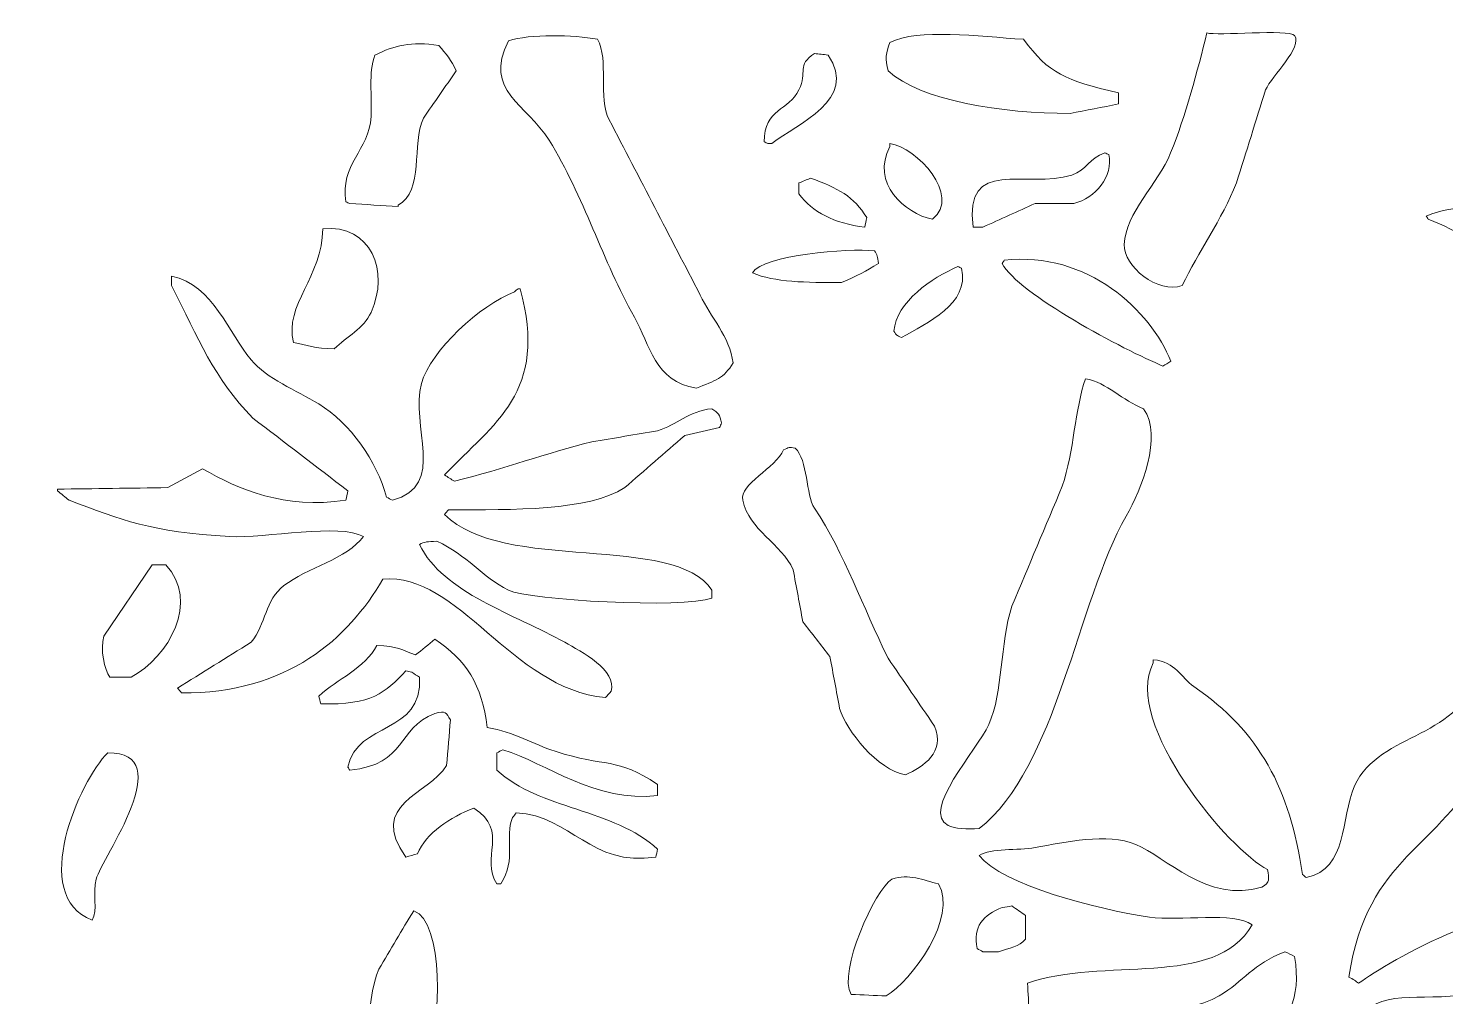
# Model space of a CAD drawing. Header units: millimetres. Extents: x -1207 to 1200, y -591 to 590.
# Drawn here: x -1180 to -395, y 51 to 587 of the extents above; entities that cross this region are included whole.
import ezdxf

# ---------------------------------------------------------------- set-up
doc = ezdxf.new("R2010")
doc.units = ezdxf.units.MM
doc.header["$MEASUREMENT"] = 0
doc.layers.add('Layer 1', color=7, linetype='Continuous')

msp = doc.modelspace()

# ---------------------------------------------------------------- linework, layer by layer
at = {"layer": 'Layer 1', "color": 250, "lineweight": 20}
for points, knots in [([(-810.2995, 388.1943), (-799.95, 392.374), (-794.9518, 393.6492), (-789.9297, 402.181), (-791.8038, 416.7418), (-802.556, 427.6185), (-808.1556, 439.7714), (-824.9506, 472.1145), (-841.7507, 504.4659), (-858.5457, 536.8079), (-864.9988, 549.1106), (-858.5596, 569.9832), (-864.9785, 581.3927), (-878.4824, 583.8419), (-902.4599, 584.4624), (-914.2961, 580.5182), (-928.561, 552.5592), (-904.1922, 545.538), (-891.7824, 525.4439), (-872.6498, 494.4637), (-862.0445, 458.3632), (-844.6075, 427.5328), (-836.0321, 412.3701), (-833.3576, 391.8102), (-810.2995, 388.1943)], [0, 0, 0, 0, 0.125, 0.125, 0.125, 0.25, 0.25, 0.25, 0.375, 0.375, 0.375, 0.5, 0.5, 0.5, 0.625, 0.625, 0.625, 0.75, 0.75, 0.75, 0.875, 0.875, 0.875, 1, 1, 1, 1]), ([(-603.3789, 540.3051), (-594.4451, 542.0532), (-585.5088, 543.8023), (-576.5763, 545.5504), (-576.5763, 547.5896), (-576.5763, 549.6299), (-576.5763, 551.6702), (-605.9432, 558.678), (-615.2315, 562.4023), (-629.1101, 581.3927), (-654.0019, 582.958), (-687.7351, 587.4433), (-703.0864, 579.6446), (-705.3164, 573.6848), (-705.9762, 570.6709), (-704.1591, 563.9088), (-686.3269, 547.2902), (-640.4474, 540.2762), (-603.3789, 540.3051)], [0, 0, 0, 0, 0.16666667, 0.16666667, 0.16666667, 0.33333333, 0.33333333, 0.33333333, 0.5, 0.5, 0.5, 0.66666667, 0.66666667, 0.66666667, 0.83333333, 0.83333333, 0.83333333, 1, 1, 1, 1]), ([(-527.5525, 584.9735), (-532.8583, 563.8221), (-539.3634, 538.9349), (-547.6652, 518.4505), (-554.5894, 501.3631), (-572.7444, 485.0863), (-573.3966, 467.7458), (-573.8461, 455.7416), (-554.7465, 440.1617), (-541.2324, 445.0167), (-532.3544, 463.4237), (-519.4165, 481.5075), (-511.2134, 501.8401), (-505.8531, 519.0307), (-500.4916, 536.2276), (-495.1313, 553.4183), (-491.5021, 561.1654), (-474.4322, 577.1603), (-479.0492, 583.4423), (-482.3112, 587.2596), (-522.1441, 583.0055), (-527.5525, 584.9735)], [0, 0, 0, 0, 0.14285714, 0.14285714, 0.14285714, 0.28571429, 0.28571429, 0.28571429, 0.42857143, 0.42857143, 0.42857143, 0.57142857, 0.57142857, 0.57142857, 0.71428571, 0.71428571, 0.71428571, 0.85714286, 0.85714286, 0.85714286, 1, 1, 1, 1]), ([(-975.4079, 488.7269), (-975.4079, 489.0191), (-975.4079, 489.3103), (-975.4079, 489.6015), (-960.9151, 497.2557), (-968.1052, 523.4933), (-961.471, 537.6825), (-955.3952, 546.4239), (-949.3183, 555.1673), (-943.2438, 563.9088), (-945.8245, 569.7116), (-948.9548, 573.501), (-952.8931, 577.8955), (-968.1989, 580.3942), (-977.6505, 577.8738), (-988.2736, 572.6503), (-992.0472, 562.3352), (-989.783, 550.5747), (-990.4174, 538.557), (-991.4102, 519.7855), (-1007.952, 512.0085), (-1004.3557, 491.3496), (-1003.6415, 491.0584), (-1002.926, 490.7672), (-1002.2118, 490.475), (-993.2781, 489.8926), (-984.3417, 489.3103), (-975.4079, 488.7269)], [0, 0, 0, 0, 0.11111111, 0.11111111, 0.11111111, 0.22222222, 0.22222222, 0.22222222, 0.33333333, 0.33333333, 0.33333333, 0.44444444, 0.44444444, 0.44444444, 0.55555556, 0.55555556, 0.55555556, 0.66666667, 0.66666667, 0.66666667, 0.77777778, 0.77777778, 0.77777778, 0.88888889, 0.88888889, 0.88888889, 1, 1, 1, 1]), ([(-768.4861, 523.6958), (-754.273, 534.8151), (-720.4652, 547.7104), (-737.3945, 572.6503), (-739.8967, 572.9425), (-742.3989, 573.2336), (-744.8999, 573.5248), (-754.9999, 566.9155), (-748.6038, 563.4844), (-753.4765, 553.4183), (-759.0876, 541.826), (-772.7244, 543.001), (-772.775, 524.5693), (-772.0609, 524.2781), (-771.3454, 523.9869), (-770.6312, 523.6958), (-769.917, 523.6958), (-769.2016, 523.6958), (-768.4861, 523.6958)], [0, 0, 0, 0, 0.16666667, 0.16666667, 0.16666667, 0.33333333, 0.33333333, 0.33333333, 0.5, 0.5, 0.5, 0.66666667, 0.66666667, 0.66666667, 0.83333333, 0.83333333, 0.83333333, 1, 1, 1, 1]), ([(-218.4842, 426.6582), (-217.7687, 426.9504), (-217.0545, 427.2416), (-216.339, 427.5328), (-217.0545, 428.6985), (-217.7687, 429.8643), (-218.4842, 431.03), (-227.4395, 434.9453), (-259.3706, 471.1511), (-260.2963, 480.859), (-259.5821, 482.316), (-258.8666, 483.7739), (-258.1524, 485.2308), (-221.6322, 493.266), (-212.2336, 449.7622), (-152.0119, 456.3818), (-151.6536, 457.5475), (-151.2965, 458.7133), (-150.9394, 459.8779), (-151.6536, 459.8779), (-152.3691, 459.8779), (-153.0833, 459.8779), (-158.9703, 464.9632), (-169.0957, 463.8367), (-176.6708, 467.7458), (-185.6032, 474.7392), (-194.5396, 481.7346), (-203.4734, 488.7269), (-221.1205, 497.963), (-237.4648, 496.2376), (-249.5758, 509.708), (-249.5758, 510.8737), (-249.5758, 512.0395), (-249.5758, 513.2052), (-248.8603, 513.2052), (-248.1461, 513.2052), (-247.4306, 513.2052), (-236.7113, 513.2052), (-225.987, 513.2052), (-215.2677, 513.2052), (-187.257, 517.7742), (-167.2329, 532.1491), (-156.2996, 550.7957), (-157.0151, 552.2525), (-157.7293, 553.7094), (-158.4448, 555.1664), (-184.5611, 555.0745), (-193.1897, 539.5028), (-210.9788, 532.4372), (-227.4166, 528.941), (-243.8584, 525.4428), (-260.2963, 521.9466), (-266.372, 518.1593), (-272.449, 514.3699), (-278.5235, 510.5826), (-287.6712, 513.546), (-290.509, 521.5739), (-298.8932, 525.4439), (-309.9709, 527.7753), (-321.0523, 530.1068), (-332.13, 532.4372), (-347.6815, 537.9881), (-364.6727, 554.0925), (-382.5201, 553.4183), (-382.5201, 550.5044), (-382.5201, 547.5896), (-382.5201, 544.6758), (-374.7437, 530.3205), (-349.0896, 506.4814), (-328.9135, 502.7147), (-320.3369, 502.4235), (-311.7589, 502.1313), (-303.1822, 501.8401), (-303.1822, 500.6754), (-303.1822, 499.5086), (-303.1822, 498.3429), (-331.4651, 478.287), (-373.8129, 497.076), (-406.1063, 483.4817), (-405.7491, 482.8993), (-405.392, 482.3169), (-405.035, 481.7336), (-387.9677, 475.5632), (-376.5051, 464.6658), (-352.4998, 462.5006), (-328.0145, 460.293), (-302.3047, 479.0469), (-277.4509, 471.243), (-254.199, 461.0251), (-253.3595, 427.9675), (-218.4842, 426.6582)], [0, 0, 0, 0, 0.03333333, 0.03333333, 0.03333333, 0.06666667, 0.06666667, 0.06666667, 0.1, 0.1, 0.1, 0.13333333, 0.13333333, 0.13333333, 0.16666667, 0.16666667, 0.16666667, 0.2, 0.2, 0.2, 0.23333333, 0.23333333, 0.23333333, 0.26666667, 0.26666667, 0.26666667, 0.3, 0.3, 0.3, 0.33333333, 0.33333333, 0.33333333, 0.36666667, 0.36666667, 0.36666667, 0.4, 0.4, 0.4, 0.43333333, 0.43333333, 0.43333333, 0.46666667, 0.46666667, 0.46666667, 0.5, 0.5, 0.5, 0.53333333, 0.53333333, 0.53333333, 0.56666667, 0.56666667, 0.56666667, 0.6, 0.6, 0.6, 0.63333333, 0.63333333, 0.63333333, 0.66666667, 0.66666667, 0.66666667, 0.7, 0.7, 0.7, 0.73333333, 0.73333333, 0.73333333, 0.76666667, 0.76666667, 0.76666667, 0.8, 0.8, 0.8, 0.83333333, 0.83333333, 0.83333333, 0.86666667, 0.86666667, 0.86666667, 0.9, 0.9, 0.9, 0.93333333, 0.93333333, 0.93333333, 0.96666667, 0.96666667, 0.96666667, 1, 1, 1, 1]), ([(-679.5002, 481.7336), (-663.37, 494.8209), (-688.4442, 521.5119), (-703.0864, 523.6958), (-703.0864, 523.1124), (-703.0864, 522.53), (-703.0864, 521.9466), (-713.926, 501.9248), (-694.9454, 484.7961), (-679.5002, 481.7336)], [0, 0, 0, 0, 0.33333333, 0.33333333, 0.33333333, 0.66666667, 0.66666667, 0.66666667, 1, 1, 1, 1]), ([(-651.6238, 477.3629), (-641.9771, 481.7336), (-632.3253, 486.1054), (-622.6774, 490.475), (-615.5304, 490.475), (-608.3808, 490.475), (-601.2337, 490.475), (-589.5052, 493.3558), (-579.2532, 505.5603), (-581.9353, 517.5759), (-582.6507, 517.8671), (-583.3661, 518.1593), (-584.0804, 518.4505), (-592.6545, 515.9053), (-594.1247, 508.7653), (-602.3063, 506.2108), (-627.6147, 498.3099), (-662.3722, 516.7117), (-656.9853, 477.3629), (-655.1986, 477.3629), (-653.4119, 477.3629), (-651.6238, 477.3629)], [0, 0, 0, 0, 0.14285714, 0.14285714, 0.14285714, 0.28571429, 0.28571429, 0.28571429, 0.42857143, 0.42857143, 0.42857143, 0.57142857, 0.57142857, 0.57142857, 0.71428571, 0.71428571, 0.71428571, 0.85714286, 0.85714286, 0.85714286, 1, 1, 1, 1]), ([(-717.0247, 477.3629), (-716.6676, 479.111), (-716.3092, 480.859), (-715.9522, 482.6082), (-723.0207, 494.3037), (-732.0126, 499.1452), (-747.0438, 504.4628), (-749.1876, 503.5882), (-751.3327, 502.7147), (-753.4765, 501.8401), (-753.4765, 499.8008), (-753.4765, 497.7605), (-753.4765, 495.7203), (-746.0737, 485.6954), (-734.0489, 479.4558), (-717.0247, 477.3629)], [0, 0, 0, 0, 0.2, 0.2, 0.2, 0.4, 0.4, 0.4, 0.6, 0.6, 0.6, 0.8, 0.8, 0.8, 1, 1, 1, 1]), ([(-1010.7885, 410.0489), (-1003.9416, 416.5528), (-994.4164, 421.3066), (-990.4174, 430.1554), (-980.1426, 452.8939), (-990.2187, 478.9912), (-1017.2213, 476.4883), (-1017.1884, 449.6548), (-1038.7941, 434.4322), (-1033.3034, 413.5461), (-1025.9044, 411.9529), (-1021.7332, 410.052), (-1010.7885, 410.0489)], [0, 0, 0, 0, 0.25, 0.25, 0.25, 0.5, 0.5, 0.5, 0.75, 0.75, 0.75, 1, 1, 1, 1]), ([(-729.8903, 446.7658), (-721.3883, 450.4013), (-716.3383, 452.9879), (-709.5193, 457.2553), (-709.751, 461.2016), (-710.2778, 461.9688), (-711.6645, 464.2497), (-726.0573, 465.6694), (-773.4386, 462.1795), (-779.2079, 452.0111), (-767.0538, 446.8639), (-749.5269, 446.5841), (-729.8903, 446.7658)], [0, 0, 0, 0, 0.25, 0.25, 0.25, 0.5, 0.5, 0.5, 0.75, 0.75, 0.75, 1, 1, 1, 1]), ([(-551.9162, 400.4329), (-550.4865, 401.3075), (-549.0569, 402.181), (-547.6285, 403.0555), (-558.4934, 430.902), (-593.5194, 464.3086), (-639.8307, 459.0044), (-640.1891, 458.4221), (-640.5462, 457.8387), (-640.9033, 457.2553), (-632.3634, 440.3455), (-573.004, 409.1237), (-551.9162, 400.4329)], [0, 0, 0, 0, 0.25, 0.25, 0.25, 0.5, 0.5, 0.5, 0.75, 0.75, 0.75, 1, 1, 1, 1]), ([(-696.6537, 416.1687), (-682.6394, 424.6624), (-658.8607, 434.3888), (-663.4182, 454.6337), (-664.1324, 454.9249), (-664.8478, 455.2161), (-665.5621, 455.5072), (-679.7066, 449.2294), (-699.5788, 436.1999), (-700.9426, 419.6659), (-699.1926, 417.4305), (-699.6219, 417.5461), (-696.6537, 416.1687)], [0, 0, 0, 0, 0.25, 0.25, 0.25, 0.5, 0.5, 0.5, 0.75, 0.75, 0.75, 1, 1, 1, 1]), ([(-860.6896, 216.8516), (-859.6183, 218.0162), (-858.5457, 219.183), (-857.4731, 220.3487), (-853.9693, 232.0525), (-874.0985, 242.2994), (-883.2045, 247.4486), (-910.3034, 262.7714), (-950.8404, 274.8965), (-963.6148, 301.6494), (-960.8606, 302.9989), (-959.1789, 303.3365), (-953.9656, 303.3975), (-937.0654, 295.7846), (-929.1916, 283.6854), (-914.2961, 276.2976), (-903.1564, 270.7715), (-817.4807, 266.0446), (-801.7228, 271.9259), (-801.7228, 273.3827), (-801.7228, 274.8397), (-801.7228, 276.2976), (-822.0242, 308.1037), (-917.6999, 285.5491), (-949.6766, 318.2587), (-948.9624, 319.1333), (-948.2482, 320.0079), (-947.5327, 320.8813), (-911.8609, 320.8773), (-870.121, 320.0863), (-849.969, 333.12), (-838.8914, 342.735), (-827.8099, 352.354), (-816.7323, 361.9679), (-810.3007, 363.4248), (-803.8666, 364.8818), (-797.4338, 366.3387), (-797.0767, 367.2132), (-796.7196, 368.0878), (-796.3625, 368.9613), (-797.292, 373.4683), (-798.2886, 374.5721), (-801.7228, 376.8292), (-814.9189, 375.3723), (-820.9288, 368.0259), (-831.7431, 364.5906), (-843.892, 362.5513), (-856.046, 360.5111), (-868.1949, 358.4708), (-892.8182, 352.3355), (-916.5463, 343.6332), (-944.3163, 336.6172), (-946.1031, 337.7829), (-947.8898, 338.9487), (-949.6766, 340.1144), (-922.4397, 369.0697), (-892.1471, 385.711), (-907.8645, 443.2686), (-908.2216, 443.2686), (-908.5787, 443.2686), (-908.9357, 443.2686), (-909.6512, 442.6862), (-910.3654, 442.1029), (-911.0796, 441.5205), (-929.8399, 434.1916), (-957.4441, 409.0825), (-962.5423, 390.8169), (-969.0017, 367.6768), (-948.0975, 333.9099), (-978.6243, 326.1266), (-979.6969, 326.709), (-980.7682, 327.2924), (-981.8407, 327.8747), (-987.2555, 347.7283), (-1001.9952, 369.0171), (-1019.3652, 379.4518), (-1032.1397, 387.1257), (-1047.9102, 393.2455), (-1056.8896, 403.9301), (-1069.0449, 418.3908), (-1077.8976, 445.3399), (-1100.8481, 450.2619), (-1100.8481, 448.5139), (-1100.8481, 446.7648), (-1100.8481, 445.0167), (-1086.1311, 415.5358), (-1077.5025, 393.7938), (-1055.8183, 371.5839), (-1038.3078, 358.1806), (-1020.7936, 344.7752), (-1003.2831, 331.3719), (-1003.6415, 329.6238), (-1003.9985, 327.8747), (-1004.3557, 326.1266), (-1038.5016, 321.1374), (-1063.6605, 331.9129), (-1083.6934, 343.6105), (-1090.1251, 340.1144), (-1096.5592, 336.6172), (-1102.9919, 333.12), (-1123.3605, 332.8288), (-1143.7353, 332.5376), (-1164.1026, 332.2465), (-1164.1026, 331.9543), (-1164.1026, 331.6631), (-1164.1026, 331.3719), (-1161.9588, 329.6238), (-1159.8149, 327.8747), (-1157.6711, 326.1266), (-1128.4726, 315.409), (-1112.6615, 308.3712), (-1068.684, 306.0201), (-1049.041, 304.97), (-1007.2985, 313.5618), (-994.7064, 306.0201), (-1003.4402, 293.796), (-1026.2273, 288.497), (-1038.6637, 278.9202), (-1049.2285, 270.7849), (-1048.4839, 257.7027), (-1056.8896, 247.4486), (-1070.4694, 238.9984), (-1084.0518, 230.5461), (-1097.6317, 222.0968), (-1096.9162, 221.2223), (-1096.2008, 220.3477), (-1095.4865, 219.4742), (-1036.9415, 218.9094), (-1002.7145, 249.7574), (-983.9847, 282.4164), (-941.8445, 286.2595), (-913.0399, 221.8728), (-860.6896, 216.8516)], [0, 0, 0, 0, 0.02272727, 0.02272727, 0.02272727, 0.04545455, 0.04545455, 0.04545455, 0.06818182, 0.06818182, 0.06818182, 0.09090909, 0.09090909, 0.09090909, 0.11363636, 0.11363636, 0.11363636, 0.13636364, 0.13636364, 0.13636364, 0.15909091, 0.15909091, 0.15909091, 0.18181818, 0.18181818, 0.18181818, 0.20454545, 0.20454545, 0.20454545, 0.22727273, 0.22727273, 0.22727273, 0.25, 0.25, 0.25, 0.27272727, 0.27272727, 0.27272727, 0.29545455, 0.29545455, 0.29545455, 0.31818182, 0.31818182, 0.31818182, 0.34090909, 0.34090909, 0.34090909, 0.36363636, 0.36363636, 0.36363636, 0.38636364, 0.38636364, 0.38636364, 0.40909091, 0.40909091, 0.40909091, 0.43181818, 0.43181818, 0.43181818, 0.45454545, 0.45454545, 0.45454545, 0.47727273, 0.47727273, 0.47727273, 0.5, 0.5, 0.5, 0.52272727, 0.52272727, 0.52272727, 0.54545455, 0.54545455, 0.54545455, 0.56818182, 0.56818182, 0.56818182, 0.59090909, 0.59090909, 0.59090909, 0.61363636, 0.61363636, 0.61363636, 0.63636364, 0.63636364, 0.63636364, 0.65909091, 0.65909091, 0.65909091, 0.68181818, 0.68181818, 0.68181818, 0.70454545, 0.70454545, 0.70454545, 0.72727273, 0.72727273, 0.72727273, 0.75, 0.75, 0.75, 0.77272727, 0.77272727, 0.77272727, 0.79545455, 0.79545455, 0.79545455, 0.81818182, 0.81818182, 0.81818182, 0.84090909, 0.84090909, 0.84090909, 0.86363636, 0.86363636, 0.86363636, 0.88636364, 0.88636364, 0.88636364, 0.90909091, 0.90909091, 0.90909091, 0.93181818, 0.93181818, 0.93181818, 0.95454545, 0.95454545, 0.95454545, 0.97727273, 0.97727273, 0.97727273, 1, 1, 1, 1]), ([(-653.769, 144.2923), (-610.8159, 177.6256), (-599.4647, 269.4633), (-572.2873, 317.3852), (-563.912, 332.1525), (-551.8972, 361.2854), (-562.638, 376.8292), (-574.4792, 381.3548), (-582.7609, 391.137), (-594.8009, 393.4396), (-600.8082, 376.6093), (-601.0476, 353.4114), (-607.6666, 333.9945), (-616.9587, 311.8498), (-626.2521, 289.6989), (-635.5418, 267.5551), (-642.5077, 246.1559), (-640.1347, 220.4024), (-648.4086, 201.9903), (-654.9111, 187.5204), (-686.2142, 154.1107), (-670.9223, 146.0414), (-667.2209, 144.0559), (-660.4057, 144.0879), (-653.769, 144.2923)], [0, 0, 0, 0, 0.125, 0.125, 0.125, 0.25, 0.25, 0.25, 0.375, 0.375, 0.375, 0.5, 0.5, 0.5, 0.625, 0.625, 0.625, 0.75, 0.75, 0.75, 0.875, 0.875, 0.875, 1, 1, 1, 1]), ([(-694.5098, 174.0159), (-684.3933, 178.8977), (-672.4444, 186.2534), (-678.4277, 201.1158), (-687.0044, 213.6445), (-695.5823, 226.1774), (-704.1591, 238.7062), (-718.5683, 267.6274), (-727.7832, 295.8517), (-744.8999, 321.7559), (-749.8131, 329.1902), (-748.3923, 348.4686), (-755.6217, 354.9756), (-759.0027, 355.7315), (-759.0267, 355.2337), (-762.0545, 354.1011), (-766.2915, 343.879), (-786.7943, 334.8691), (-784.5681, 326.1266), (-781.2846, 309.7032), (-763.0941, 302.0263), (-756.693, 287.6617), (-754.9062, 278.0467), (-753.1195, 268.4287), (-751.3327, 258.8127), (-746.3295, 252.4027), (-741.3264, 245.9907), (-736.3232, 239.5807), (-734.5364, 229.9657), (-732.7496, 220.3477), (-730.9616, 210.7317), (-727.1425, 198.584), (-710.003, 176.7283), (-694.5098, 174.0159)], [0, 0, 0, 0, 0.09090909, 0.09090909, 0.09090909, 0.18181818, 0.18181818, 0.18181818, 0.27272727, 0.27272727, 0.27272727, 0.36363636, 0.36363636, 0.36363636, 0.45454545, 0.45454545, 0.45454545, 0.54545455, 0.54545455, 0.54545455, 0.63636364, 0.63636364, 0.63636364, 0.72727273, 0.72727273, 0.72727273, 0.81818182, 0.81818182, 0.81818182, 0.90909091, 0.90909091, 0.90909091, 1, 1, 1, 1]), ([(-1123.3618, 228.2156), (-1102.2549, 239.0903), (-1085.3194, 270.375), (-1104.0646, 290.2843), (-1106.5655, 290.2843), (-1109.0677, 290.2843), (-1111.5687, 290.2843), (-1111.5687, 290.2843), (-1138.3726, 250.9458), (-1138.3726, 250.9458), (-1140.7203, 243.2864), (-1137.8014, 232.4139), (-1135.1561, 228.2156), (-1131.2255, 228.2156), (-1127.2924, 228.2156), (-1123.3618, 228.2156)], [0, 0, 0, 0, 0.2, 0.2, 0.2, 0.4, 0.4, 0.4, 0.6, 0.6, 0.6, 0.8, 0.8, 0.8, 1, 1, 1, 1]), ([(-918.585, 113.6952), (-909.5955, 127.524), (-916.6526, 139.3217), (-912.1522, 150.4122), (-911.438, 151.2856), (-910.7225, 152.1602), (-910.0084, 153.0348), (-879.522, 151.5913), (-868.6229, 122.6515), (-832.8144, 128.5565), (-832.4573, 130.0134), (-832.1001, 131.4713), (-831.7431, 132.9283), (-856.1524, 155.2981), (-897.0123, 154.7973), (-920.7288, 176.6385), (-920.7288, 179.8435), (-920.7288, 183.0495), (-920.7288, 186.2545), (-919.6576, 186.8369), (-918.585, 187.4202), (-917.5124, 188.0026), (-893.0613, 180.4424), (-866.2588, 158.4267), (-831.7431, 162.6508), (-831.7431, 164.691), (-831.7431, 166.7303), (-831.7431, 168.7706), (-854.4593, 184.1905), (-860.4109, 177.9715), (-888.566, 187.1291), (-900.6719, 191.0661), (-911.0151, 197.8818), (-926.0904, 200.2412), (-929.1042, 224.387), (-937.7062, 237.5105), (-955.0381, 249.1967), (-958.6117, 246.2829), (-962.1851, 243.368), (-965.7587, 240.4553), (-973.435, 243.081), (-975.7941, 245.5694), (-987.201, 245.7005), (-993.8909, 233.3029), (-1008.9055, 227.0839), (-1019.3652, 217.7261), (-1019.0081, 216.2692), (-1018.6509, 214.8113), (-1018.2939, 213.3544), (-989.8577, 212.7152), (-982.7411, 219.5103), (-971.1202, 231.7128), (-970.0476, 231.4216), (-968.9751, 231.1294), (-967.9038, 230.8383), (-966.4742, 229.9647), (-965.0445, 229.0902), (-963.6148, 228.2156), (-961.728, 195.9221), (-997.8696, 204.0482), (-1003.2831, 178.3866), (-1002.926, 177.8042), (-1002.5689, 177.2209), (-1002.2118, 176.6385), (-970.168, 179.9602), (-976.7236, 199.6444), (-955.0381, 208.1091), (-948.9573, 209.7312), (-948.9472, 208.3011), (-946.4602, 204.613), (-947.1757, 196.1627), (-947.8898, 187.7104), (-948.6053, 179.2612), (-958.8421, 162.8748), (-992.3701, 157.8691), (-971.1202, 128.5565), (-968.9751, 129.1399), (-966.8312, 129.7233), (-964.6874, 130.3056), (-960.0476, 141.8493), (-946.388, 150.6248), (-933.5946, 155.6574), (-913.459, 142.8715), (-930.4085, 127.9959), (-920.7288, 113.6952), (-920.0147, 113.6952), (-919.3005, 113.6952), (-918.585, 113.6952)], [0, 0, 0, 0, 0.03448276, 0.03448276, 0.03448276, 0.06896552, 0.06896552, 0.06896552, 0.10344828, 0.10344828, 0.10344828, 0.13793103, 0.13793103, 0.13793103, 0.17241379, 0.17241379, 0.17241379, 0.20689655, 0.20689655, 0.20689655, 0.24137931, 0.24137931, 0.24137931, 0.27586207, 0.27586207, 0.27586207, 0.31034483, 0.31034483, 0.31034483, 0.34482759, 0.34482759, 0.34482759, 0.37931034, 0.37931034, 0.37931034, 0.4137931, 0.4137931, 0.4137931, 0.44827586, 0.44827586, 0.44827586, 0.48275862, 0.48275862, 0.48275862, 0.51724138, 0.51724138, 0.51724138, 0.55172414, 0.55172414, 0.55172414, 0.5862069, 0.5862069, 0.5862069, 0.62068966, 0.62068966, 0.62068966, 0.65517241, 0.65517241, 0.65517241, 0.68965517, 0.68965517, 0.68965517, 0.72413793, 0.72413793, 0.72413793, 0.75862069, 0.75862069, 0.75862069, 0.79310345, 0.79310345, 0.79310345, 0.82758621, 0.82758621, 0.82758621, 0.86206897, 0.86206897, 0.86206897, 0.89655172, 0.89655172, 0.89655172, 0.93103448, 0.93103448, 0.93103448, 0.96551724, 0.96551724, 0.96551724, 1, 1, 1, 1]), ([(-599.0899, -56.7729), (-575.3226, -46.3464), (-570.5461, -47.3304), (-551.9162, -32.2957), (-545.2592, -32.0954), (-539.6913, -32.5022), (-535.8341, -34.0438), (-534.4045, -36.9576), (-532.9748, -39.8714), (-531.5464, -42.7852), (-514.2981, -40.8502), (-488.368, -1.5334), (-483.3002, 11.4135), (-478.5224, 23.6191), (-481.269, 34.217), (-468.2907, 39.388), (-465.7885, 39.9713), (-463.2862, 40.5537), (-460.7853, 41.137), (-446.224, 34.218), (-455.0072, 28.5794), (-450.0647, 13.1626), (-443.8941, -6.0797), (-417.6157, -28.7521), (-391.0967, -31.4212), (-390.0254, -28.7985), (-388.9529, -26.1759), (-387.8803, -23.5533), (-386.4506, -23.5533), (-385.021, -23.5533), (-383.5926, -23.5533), (-367.2813, -36.5755), (-341.5082, -53.0497), (-307.4712, -48.0305), (-298.0676, -46.6448), (-290.6446, -47.9861), (-287.1001, -41.9117), (-287.8144, -41.9117), (-288.5298, -41.9117), (-289.244, -41.9117), (-311.8197, -33.9612), (-335.1868, -32.8977), (-354.6449, -23.5533), (-368.5806, -12.4814), (-382.5213, -1.4064), (-396.457, 9.6655), (-413.9611, 19.5323), (-432.282, 23.6893), (-444.7032, 37.6399), (-432.6886, 56.4815), (-410.7333, 48.3153), (-382.5201, 52.5011), (-359.7557, 55.8785), (-318.8565, 78.3444), (-316.0479, 96.2113), (-316.7621, 96.2113), (-317.4776, 96.2113), (-318.1917, 96.2113), (-360.6814, 110.6059), (-426.2076, 71), (-443.6306, 58.6209), (-444.3461, 59.2033), (-445.0603, 59.7867), (-445.7758, 60.369), (-446.8471, 60.9513), (-447.9197, 61.5348), (-448.9922, 62.1171), (-438.7022, 129.7646), (-398.145, 132.9613), (-375.0147, 180.1347), (-370.0381, 190.2834), (-362.3642, 227.4557), (-378.2311, 232.5874), (-384.5284, 193.572), (-432.2111, 198.5685), (-445.7758, 167.896), (-453.713, 149.9475), (-449.3328, 122.13), (-472.5784, 117.1924), (-473.2939, 117.7748), (-474.0081, 118.3581), (-474.7236, 118.9405), (-481.5198, 166.435), (-498.463, 197.949), (-534.7628, 222.9714), (-542.3303, 228.1878), (-544.6932, 236.5616), (-557.2778, 237.8326), (-557.2778, 237.2493), (-557.2778, 236.6669), (-557.2778, 236.0835), (-574.7237, 202.3372), (-514.564, 131.8936), (-494.0221, 121.5631), (-493.2382, 116.5554), (-492.315, 114.4025), (-497.2384, 111.9472), (-527.1156, 102.4892), (-550.6816, 128.953), (-566.927, 135.5509), (-582.8596, 142.0218), (-606.0925, 136.8426), (-622.6774, 133.8018), (-632.4165, 132.0166), (-646.9955, 133.7109), (-653.769, 129.4311), (-640.9109, 113.2058), (-588.7353, 99.5351), (-559.4216, 95.3368), (-542.8431, 92.963), (-512.2948, 98.4117), (-502.5987, 90.9661), (-522.7342, 55.3592), (-585.8367, 73.6113), (-626.9651, 58.6209), (-626.608, 53.0845), (-626.2508, 47.547), (-625.8938, 42.0106), (-599.8269, 35.1009), (-538.6074, 40.9646), (-520.8246, 51.6276), (-507.0662, 59.8776), (-502.1352, 69.319), (-484.3728, 76.1048), (-482.5847, 75.2303), (-480.798, 74.3567), (-479.0113, 73.4822), (-471.3526, 25.5076), (-510.5789, 22.8612), (-541.1957, 4.4202), (-557.2752, -9.2733), (-573.3611, -22.9719), (-589.4406, -36.6664), (-597.4487, -43.0764), (-612.8888, -46.9029), (-616.2445, -56.7729), (-610.5272, -56.7729), (-604.8072, -56.7729), (-599.0899, -56.7729)], [0, 0, 0, 0, 0.02173913, 0.02173913, 0.02173913, 0.04347826, 0.04347826, 0.04347826, 0.06521739, 0.06521739, 0.06521739, 0.08695652, 0.08695652, 0.08695652, 0.10869565, 0.10869565, 0.10869565, 0.13043478, 0.13043478, 0.13043478, 0.15217391, 0.15217391, 0.15217391, 0.17391304, 0.17391304, 0.17391304, 0.19565217, 0.19565217, 0.19565217, 0.2173913, 0.2173913, 0.2173913, 0.23913043, 0.23913043, 0.23913043, 0.26086957, 0.26086957, 0.26086957, 0.2826087, 0.2826087, 0.2826087, 0.30434783, 0.30434783, 0.30434783, 0.32608696, 0.32608696, 0.32608696, 0.34782609, 0.34782609, 0.34782609, 0.36956522, 0.36956522, 0.36956522, 0.39130435, 0.39130435, 0.39130435, 0.41304348, 0.41304348, 0.41304348, 0.43478261, 0.43478261, 0.43478261, 0.45652174, 0.45652174, 0.45652174, 0.47826087, 0.47826087, 0.47826087, 0.5, 0.5, 0.5, 0.52173913, 0.52173913, 0.52173913, 0.54347826, 0.54347826, 0.54347826, 0.56521739, 0.56521739, 0.56521739, 0.58695652, 0.58695652, 0.58695652, 0.60869565, 0.60869565, 0.60869565, 0.63043478, 0.63043478, 0.63043478, 0.65217391, 0.65217391, 0.65217391, 0.67391304, 0.67391304, 0.67391304, 0.69565217, 0.69565217, 0.69565217, 0.7173913, 0.7173913, 0.7173913, 0.73913043, 0.73913043, 0.73913043, 0.76086957, 0.76086957, 0.76086957, 0.7826087, 0.7826087, 0.7826087, 0.80434783, 0.80434783, 0.80434783, 0.82608696, 0.82608696, 0.82608696, 0.84782609, 0.84782609, 0.84782609, 0.86956522, 0.86956522, 0.86956522, 0.89130435, 0.89130435, 0.89130435, 0.91304348, 0.91304348, 0.91304348, 0.93478261, 0.93478261, 0.93478261, 0.95652174, 0.95652174, 0.95652174, 0.97826087, 0.97826087, 0.97826087, 1, 1, 1, 1]), ([(-1144.8053, 93.5887), (-1141.518, 99.2842), (-1144.8193, 108.4975), (-1142.6603, 116.3179), (-1139.4135, 128.0805), (-1096.4009, 186.8203), (-1136.2274, 186.2545), (-1151.6903, 171.0804), (-1180.2062, 107.1263), (-1144.8053, 93.5887)], [0, 0, 0, 0, 0.33333333, 0.33333333, 0.33333333, 0.66666667, 0.66666667, 0.66666667, 1, 1, 1, 1]), ([(-705.2303, 51.6276), (-691.0832, 59.798), (-665.1568, 95.6476), (-676.2838, 113.6952), (-684.7339, 115.7159), (-692.7256, 119.6788), (-702.0152, 116.3179), (-711.2554, 110.7597), (-732.2698, 64.5787), (-724.5288, 52.5011), (-718.0972, 52.2099), (-711.6631, 51.9188), (-705.2303, 51.6276)], [0, 0, 0, 0, 0.25, 0.25, 0.25, 0.5, 0.5, 0.5, 0.75, 0.75, 0.75, 1, 1, 1, 1]), ([(-979.6969, -5.1958), (-971.6711, 0.9705), (-963.5097, 9.334), (-959.3258, 18.4079), (-951.6672, 35.0182), (-949.9096, 93.1499), (-966.8312, 98.834), (-973.2628, 88.0533), (-979.6969, 77.2695), (-986.1297, 66.4888), (-993.1109, 50.1862), (-995.9107, 3.1873), (-985.0572, -5.1958), (-983.2704, -5.1958), (-981.4836, -5.1958), (-979.6969, -5.1958)], [0, 0, 0, 0, 0.2, 0.2, 0.2, 0.4, 0.4, 0.4, 0.6, 0.6, 0.6, 0.8, 0.8, 0.8, 1, 1, 1, 1]), ([(-643.0472, 76.1048), (-636.6928, 78.4425), (-631.6453, 78.5705), (-628.0376, 83.0982), (-628.0376, 87.4689), (-628.0376, 91.8406), (-628.0376, 96.2113), (-630.5386, 97.9594), (-633.0408, 99.7085), (-635.5418, 101.4566), (-637.3298, 101.1655), (-639.1166, 100.8743), (-640.9033, 100.5821), (-651.4187, 96.5975), (-657.3526, 90.1081), (-654.8403, 77.8529), (-653.769, 77.2706), (-652.6964, 76.6872), (-651.6238, 76.1048), (-648.7658, 76.1048), (-645.9065, 76.1048), (-643.0472, 76.1048)], [0, 0, 0, 0, 0.14285714, 0.14285714, 0.14285714, 0.28571429, 0.28571429, 0.28571429, 0.42857143, 0.42857143, 0.42857143, 0.57142857, 0.57142857, 0.57142857, 0.71428571, 0.71428571, 0.71428571, 0.85714286, 0.85714286, 0.85714286, 1, 1, 1, 1])]:
    msp.add_open_spline(points, degree=3, knots=knots, dxfattribs=at)

doc.saveas('drawing.dxf')
